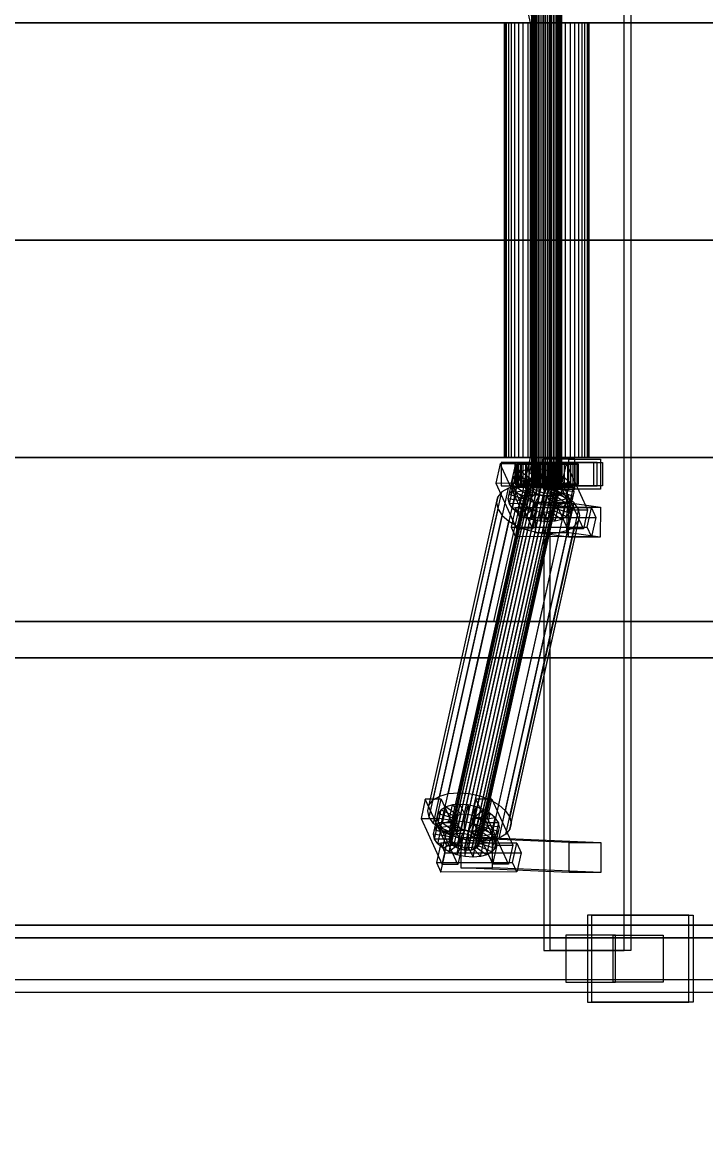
# Model space of a CAD drawing. Header units: millimetres. Extents: x -191664 to 191490, y -197311 to 10263.
# Drawn here: x 7135 to 7545, y -18531 to -17870 of the extents above; entities that cross this region are included whole.
import ezdxf

# ---------------------------------------------------------------- set-up
doc = ezdxf.new("R2010")
doc.units = ezdxf.units.MM
doc.layers.add('COTAS_INSTALACION_P', color=30, linetype='Continuous', lineweight=0)
doc.layers.add('superior_C01', color=7, linetype='Continuous', lineweight=0)
doc.dimstyles.new('PLANTA_100', dxfattribs={"dimtxt": 250, "dimasz": 150, "dimexe": 150, "dimexo": 80, "dimgap": 100, "dimtad": 1, "dimtih": 1, "dimtoh": 1, "dimdec": 1, "dimdsep": 46, "dimcen": 0.09, "dimclrd": 1, "dimclre": 1, "dimclrt": 1, "dimadec": 0, "dimazin": 0, "dimtfac": 1, "dimtdec": 4, "dimtofl": 0, "dimtmove": 0, "dimatfit": 3, "dimfxl": 1, "dimtolj": 1, "dimtzin": 0, "dimarcsym": 0})

# ---------------------------------------------------------------- blocks, each defined once
blk = doc.blocks.new('*D5')
at = {"layer": 'COTAS_INSTALACION_P', "color": 1, "lineweight": -2, "transparency": 16777216}
for p, q in [((-1000, -18080), (-1000, -25850)), ((60117.12, -18080), (60117.12, -25850)), ((-850, -25700), (59967.12, -25700))]:
    blk.add_line(p, q, dxfattribs=at)
at = {"layer": 'COTAS_INSTALACION_P', "color": 1, "transparency": 16777216}
for points in [[(-850, -25675), (-850, -25725), (-1000, -25700)], [(59967.12, -25675), (59967.12, -25725), (60117.12, -25700)]]:
    blk.add_solid(points, dxfattribs=at)
at = {"layer": 'Defpoints', "color": 0, "transparency": 16777216}
for p in [(-1000, -18000), (60117.12, -18000), (60117.12, -25700)]:
    blk.add_point(p, dxfattribs=at)

msp = doc.modelspace()

# ---------------------------------------------------------------- linework, layer by layer
at = {"layer": 'superior_C01', "color": 139, "true_color": 0x354b57}
for p, q in [((7447.62, -17575), (7447.62, -18425)), ((7451.46, -18425), (7451.46, -17575)), ((7495.74, -18425), (7495.74, -17575)), ((7499.58, -17575), (7499.58, -18425)), ((7421.4, -18133.86), (7418.84, -18145.33)), ((7430.87, -18133.85), (7421.4, -18133.86)), ((7434.02, -18161.39), (7421.4, -18133.86)), ((7431.61, -18133), (7422.14, -18133)), ((7422.14, -18133), (7422.14, -18147)), ((7437.51, -18133), (7422.14, -18133)), ((7428.32, -18145.32), (7430.87, -18133.85)), ((7430.87, -18133.85), (7443.49, -18161.38)), ((7431.61, -18147), (7431.61, -18133)), ((7431.61, -18133), (7446.98, -18133)), ((7479.5, -18133), (7434.02, -18133)), ((7434.02, -18133), (7434.02, -18147)), ((7437.22, -18133), (7434.02, -18133)), ((7437.22, -18147), (7437.22, -18133)), ((7437.22, -18133), (7482.7, -18133)), ((7437.51, -18147), (7437.51, -18133)), ((7437.51, -18133), (7446.98, -18133)), ((7446.98, -18133), (7446.98, -18147)), ((7466.23, -18131), (7447.29, -18131)), ((7447.29, -18131), (7447.29, -18149)), ((7462.53, -18131), (7447.29, -18131)), ((7451.72, -18133.82), (7449.16, -18145.29)), ((7461.19, -18133.81), (7451.72, -18133.82)), ((7464.34, -18161.35), (7451.72, -18133.82)), ((7461.93, -18133), (7452.45, -18133)), ((7452.45, -18133), (7452.45, -18147)), ((7467.82, -18133), (7452.45, -18133)), ((7458.63, -18145.28), (7461.19, -18133.81)), ((7461.19, -18133.81), (7473.81, -18161.34)), ((7461.93, -18147), (7461.93, -18133)), ((7461.93, -18133), (7477.29, -18133)), ((7462.53, -18149), (7462.53, -18131)), ((7462.53, -18131), (7481.47, -18131)), ((7466.23, -18149), (7466.23, -18131)), ((7466.23, -18131), (7481.47, -18131)), ((7467.82, -18147), (7467.82, -18133)), ((7467.82, -18133), (7477.29, -18133)), ((7477.29, -18133), (7477.29, -18147)), ((7479.5, -18147), (7479.5, -18133)), ((7479.5, -18133), (7482.7, -18133)), ((7481.47, -18131), (7481.47, -18149)), ((7482.7, -18133), (7482.7, -18147)), ((7418.84, -18145.33), (7428.32, -18145.32)), ((7418.84, -18145.33), (7431.46, -18172.86)), ((7422.14, -18147), (7431.61, -18147)), ((7422.14, -18147), (7437.51, -18147)), ((7440.94, -18172.85), (7428.32, -18145.32)), ((7446.98, -18147), (7431.61, -18147)), ((7434.02, -18147), (7479.5, -18147)), ((7434.02, -18147), (7437.22, -18147)), ((7482.7, -18147), (7437.22, -18147)), ((7446.98, -18147), (7437.51, -18147)), ((7449.16, -18145.29), (7458.63, -18145.28)), ((7449.16, -18145.29), (7461.78, -18172.82)), ((7452.45, -18147), (7461.93, -18147)), ((7452.45, -18147), (7467.82, -18147)), ((7471.25, -18172.81), (7458.63, -18145.28)), ((7477.29, -18147), (7461.93, -18147)), ((7477.29, -18147), (7467.82, -18147)), ((7482.7, -18147), (7479.5, -18147)), ((7447.29, -18149), (7466.23, -18149)), ((7462.53, -18149), (7447.29, -18149)), ((7481.47, -18149), (7462.53, -18149)), ((7481.47, -18149), (7466.23, -18149)), ((7430.65, -18160.25), (7428.1, -18171.72)), ((7476.13, -18160.19), (7430.65, -18160.25)), ((7433.28, -18165.98), (7430.65, -18160.25)), ((7431.46, -18172.86), (7434.02, -18161.39)), ((7434.02, -18161.39), (7443.49, -18161.38)), ((7443.49, -18161.38), (7440.94, -18172.85)), ((7442.77, -18156.96), (7442.5, -18174.94)), ((7461.72, -18156.96), (7442.77, -18156.96)), ((7462.65, -18159.83), (7442.77, -18156.96)), ((7461.45, -18174.94), (7461.72, -18156.96)), ((7461.72, -18156.96), (7481.6, -18159.83)), ((7461.78, -18172.82), (7464.34, -18161.35)), ((7462.39, -18177.81), (7462.65, -18159.83)), ((7462.65, -18159.83), (7481.6, -18159.83)), ((7464.34, -18161.35), (7473.81, -18161.34)), ((7473.81, -18161.34), (7471.25, -18172.81)), ((7473.57, -18171.66), (7476.13, -18160.19)), ((7476.13, -18160.19), (7478.76, -18165.93)), ((7481.6, -18159.83), (7481.33, -18177.81)), ((7430.72, -18177.45), (7433.28, -18165.98)), ((7433.28, -18165.98), (7478.76, -18165.93)), ((7478.76, -18165.93), (7476.2, -18177.39)), ((7428.1, -18171.72), (7473.57, -18171.66)), ((7428.1, -18171.72), (7430.72, -18177.45)), ((7440.94, -18172.85), (7431.46, -18172.86)), ((7442.5, -18174.94), (7461.45, -18174.94)), ((7462.39, -18177.81), (7442.5, -18174.94)), ((7481.33, -18177.81), (7461.45, -18174.94)), ((7471.25, -18172.81), (7461.78, -18172.82)), ((7476.2, -18177.39), (7473.57, -18171.66)), ((7476.2, -18177.39), (7430.72, -18177.45)), ((7481.33, -18177.81), (7462.39, -18177.81)), ((7376.64, -18334.55), (7374.08, -18346.02)), ((7386.11, -18334.54), (7376.64, -18334.55)), ((7389.26, -18362.08), (7376.64, -18334.55)), ((7383.55, -18346.01), (7386.11, -18334.54)), ((7386.11, -18334.54), (7398.73, -18362.07)), ((7406.95, -18334.51), (7404.39, -18345.98)), ((7416.42, -18334.5), (7406.95, -18334.51)), ((7419.57, -18362.04), (7406.95, -18334.51)), ((7413.87, -18345.97), (7416.42, -18334.5)), ((7416.42, -18334.5), (7429.04, -18362.03)), ((7374.08, -18346.02), (7383.55, -18346.01)), ((7374.08, -18346.02), (7386.7, -18373.55)), ((7396.17, -18373.54), (7383.55, -18346.01)), ((7404.39, -18345.98), (7413.87, -18345.97)), ((7404.39, -18345.98), (7417.01, -18373.51)), ((7426.49, -18373.5), (7413.87, -18345.97)), ((7397.91, -18357.65), (7397.83, -18375.64)), ((7416.86, -18357.65), (7397.91, -18357.65)), ((7462.79, -18360.51), (7397.91, -18357.65)), ((7416.78, -18375.64), (7416.86, -18357.65)), ((7416.86, -18357.65), (7481.73, -18360.51)), ((7385.89, -18360.94), (7383.33, -18372.41)), ((7431.36, -18360.88), (7385.89, -18360.94)), ((7388.52, -18366.68), (7385.89, -18360.94)), ((7385.96, -18378.14), (7388.52, -18366.68)), ((7386.7, -18373.55), (7389.26, -18362.08)), ((7388.52, -18366.68), (7433.99, -18366.62)), ((7389.26, -18362.08), (7398.73, -18362.07)), ((7398.73, -18362.07), (7396.17, -18373.54)), ((7417.01, -18373.51), (7419.57, -18362.04)), ((7419.57, -18362.04), (7429.04, -18362.03)), ((7429.04, -18362.03), (7426.49, -18373.5)), ((7428.8, -18372.35), (7431.36, -18360.88)), ((7431.36, -18360.88), (7433.99, -18366.62)), ((7433.99, -18366.62), (7431.43, -18378.09)), ((7462.71, -18378.51), (7462.79, -18360.51)), ((7462.79, -18360.51), (7481.73, -18360.51)), ((7481.73, -18360.51), (7481.65, -18378.51)), ((7383.33, -18372.41), (7428.8, -18372.35)), ((7383.33, -18372.41), (7385.96, -18378.14)), ((7396.17, -18373.54), (7386.7, -18373.55)), ((7426.49, -18373.5), (7417.01, -18373.51)), ((7431.43, -18378.09), (7428.8, -18372.35)), ((7431.43, -18378.09), (7385.96, -18378.14)), ((7397.83, -18375.64), (7416.78, -18375.64)), ((7462.71, -18378.51), (7397.83, -18375.64)), ((7481.65, -18378.51), (7416.78, -18375.64)), ((7481.65, -18378.51), (7462.71, -18378.51)), ((7534.4, -18404), (7473.77, -18404)), ((7473.77, -18404), (7473.77, -18456)), ((7476.33, -18404), (7473.77, -18404)), ((7476.33, -18456), (7476.33, -18404)), ((7476.33, -18404), (7536.96, -18404)), ((7534.4, -18456), (7534.4, -18404)), ((7534.4, -18404), (7536.96, -18404)), ((7536.96, -18404), (7536.96, -18456)), ((8017.26, -18410), (6880.43, -18410)), ((6893.23, -18410), (8030.06, -18410)), ((8108.51, -18410), (6971.68, -18410)), ((6987.68, -18410), (8124.51, -18410)), ((8015.65, -18417.5), (6971.67, -18417.5)), ((6987.69, -18417.5), (8031.67, -18417.5)), ((7489.09, -18416), (7460.67, -18416)), ((7460.67, -18416), (7460.67, -18444)), ((7490.51, -18416), (7460.67, -18416)), ((7489.09, -18444), (7489.09, -18416)), ((7489.09, -18416), (7518.93, -18416)), ((7490.51, -18444), (7490.51, -18416)), ((7490.51, -18416), (7518.93, -18416)), ((7518.93, -18416), (7518.93, -18444)), ((7447.62, -18425), (7495.74, -18425)), ((7447.62, -18425), (7451.46, -18425)), ((7499.58, -18425), (7451.46, -18425)), ((7499.58, -18425), (7495.74, -18425)), ((6971.67, -18442.5), (8015.65, -18442.5)), ((6987.69, -18442.5), (8031.67, -18442.5)), ((7460.67, -18444), (7489.09, -18444)), ((7460.67, -18444), (7490.51, -18444)), ((7518.93, -18444), (7489.09, -18444)), ((7518.93, -18444), (7490.51, -18444)), ((6880.43, -18450), (8017.26, -18450)), ((6893.23, -18450), (8030.06, -18450)), ((6971.68, -18450), (8108.51, -18450)), ((6987.68, -18450), (8124.51, -18450)), ((7473.77, -18456), (7534.4, -18456)), ((7473.77, -18456), (7476.33, -18456)), ((7536.96, -18456), (7476.33, -18456)), ((7536.96, -18456), (7534.4, -18456))]:
    msp.add_line(p, q, dxfattribs=at)
at = {"layer": 'superior_C01', "color": 139, "true_color": 0x345e4e}
for p, q in [((7417.43, -17771.7), (7439.35, -17870)), ((7441.26, -17870), (7419.34, -17771.7)), ((6510.4, -17870), (7439.35, -17870)), ((7441.26, -17870), (6512.32, -17870)), ((7439.35, -17870), (7439.35, -18000)), ((7439.35, -17870), (8368.3, -17870)), ((7441.26, -18000), (7441.26, -17870)), ((8370.21, -17870), (7441.26, -17870)), ((6510.4, -18000), (7439.35, -18000)), ((7441.26, -18000), (6512.32, -18000)), ((7439.35, -18000), (7439.35, -18130)), ((7439.35, -18000), (8368.3, -18000)), ((7441.26, -18130), (7441.26, -18000)), ((8370.21, -18000), (7441.26, -18000)), ((6510.4, -18130), (7439.35, -18130)), ((7441.26, -18130), (6512.32, -18130)), ((7439.35, -18130), (7417.43, -18228.3)), ((7419.34, -18228.3), (7441.26, -18130)), ((7439.35, -18130), (8368.3, -18130)), ((8370.21, -18130), (7441.26, -18130)), ((7417.43, -18228.3), (6488.48, -18228.3)), ((6490.39, -18228.3), (7419.34, -18228.3)), ((7417.43, -18228.3), (7419.34, -18228.3)), ((8346.37, -18228.3), (7417.43, -18228.3)), ((7419.34, -18228.3), (8348.28, -18228.3))]:
    msp.add_line(p, q, dxfattribs=at)
at = {"layer": 'superior_C01', "color": 9, "true_color": 0xbac6cb}
for p, q in [((7440.41, -18148), (7440.41, -17852)), ((7440.57, -18148), (7440.57, -17852)), ((7440.87, -18148), (7440.87, -17852)), ((7441.33, -18148), (7441.33, -17852)), ((7441.91, -18148), (7441.91, -17852)), ((7442.64, -18148), (7442.64, -17852)), ((7443.45, -18148), (7443.45, -17852)), ((7444.41, -18148), (7444.41, -17852)), ((7445.4, -18148), (7445.4, -17852)), ((7446.51, -18148), (7446.51, -17852)), ((7447.63, -18148), (7447.63, -17852)), ((7448.82, -18148), (7448.82, -17852)), ((7449.97, -18148), (7449.97, -17852)), ((7451.16, -18148), (7451.16, -17852)), ((7452.28, -18148), (7452.28, -17852)), ((7453.39, -18148), (7453.39, -17852)), ((7454.39, -18148), (7454.39, -17852)), ((7455.34, -18148), (7455.34, -17852)), ((7456.15, -18148), (7456.15, -17852)), ((7456.89, -18148), (7456.89, -17852)), ((7457.46, -18148), (7457.46, -17852)), ((7457.92, -17852), (7457.92, -18148)), ((7458.22, -18148), (7458.22, -17852)), ((7458.38, -18148), (7458.38, -17852)), ((7393.52, -18355.54), (7441.21, -18141.74)), ((7395.34, -18355.02), (7443.03, -18141.22)), ((7397.47, -18354.84), (7445.16, -18141.04)), ((7399.76, -18355.02), (7447.45, -18141.22)), ((7402.05, -18355.53), (7449.74, -18141.73)), ((7441.21, -18141.74), (7439.82, -18142.56)), ((7443.03, -18141.22), (7441.21, -18141.74)), ((7445.16, -18141.04), (7443.03, -18141.22)), ((7447.45, -18141.22), (7445.16, -18141.04)), ((7449.74, -18141.73), (7447.45, -18141.22)), ((7451.88, -18142.55), (7449.74, -18141.73)), ((7390.99, -18358.68), (7438.68, -18144.88)), ((7391.27, -18357.43), (7438.96, -18143.64)), ((7391.31, -18360.02), (7439, -18146.22)), ((7392.13, -18356.36), (7439.82, -18142.56)), ((7392.21, -18361.35), (7439.9, -18147.55)), ((7393.64, -18362.6), (7441.32, -18148.8)), ((7404.19, -18356.35), (7451.88, -18142.55)), ((7406.04, -18357.42), (7453.73, -18143.62)), ((7407.46, -18358.66), (7455.15, -18144.86)), ((7456.05, -18146.2), (7408.36, -18360)), ((7408.4, -18362.58), (7456.09, -18148.78)), ((7408.68, -18361.33), (7456.37, -18147.53)), ((7438.96, -18143.64), (7438.68, -18144.88)), ((7438.68, -18144.88), (7439, -18146.22)), ((7439.82, -18142.56), (7438.96, -18143.64)), ((7439, -18146.22), (7439.9, -18147.55)), ((7439.9, -18147.55), (7441.32, -18148.8)), ((7440.87, -18148), (7440.41, -18148)), ((7440.41, -18148), (7440.57, -18148)), ((7440.57, -18148), (7441.33, -18148)), ((7441.91, -18148), (7440.87, -18148)), ((7441.32, -18148.8), (7443.17, -18149.86)), ((7441.33, -18148), (7442.64, -18148)), ((7443.45, -18148), (7441.91, -18148)), ((7442.64, -18148), (7444.41, -18148)), ((7445.4, -18148), (7443.45, -18148)), ((7444.41, -18148), (7446.51, -18148)), ((7447.63, -18148), (7445.4, -18148)), ((7446.51, -18148), (7448.82, -18148)), ((7449.97, -18148), (7447.63, -18148)), ((7448.82, -18148), (7451.16, -18148)), ((7452.28, -18148), (7449.97, -18148)), ((7451.16, -18148), (7453.39, -18148)), ((7453.73, -18143.62), (7451.88, -18142.55)), ((7454.39, -18148), (7452.28, -18148)), ((7453.39, -18148), (7455.34, -18148)), ((7455.15, -18144.86), (7453.73, -18143.62)), ((7456.15, -18148), (7454.39, -18148)), ((7456.05, -18146.2), (7455.15, -18144.86)), ((7455.23, -18149.85), (7456.09, -18148.78)), ((7455.34, -18148), (7456.89, -18148)), ((7456.37, -18147.53), (7456.05, -18146.2)), ((7456.09, -18148.78), (7456.37, -18147.53)), ((7457.46, -18148), (7456.15, -18148)), ((7456.89, -18148), (7457.92, -18148)), ((7458.22, -18148), (7457.46, -18148)), ((7457.92, -18148), (7458.38, -18148)), ((7458.38, -18148), (7458.22, -18148)), ((7395.48, -18363.66), (7443.17, -18149.86)), ((7397.62, -18364.48), (7445.31, -18150.68)), ((7399.92, -18364.99), (7447.6, -18151.2)), ((7402.2, -18365.17), (7449.89, -18151.37)), ((7404.33, -18364.99), (7452.02, -18151.19)), ((7406.15, -18364.47), (7453.84, -18150.67)), ((7407.54, -18363.65), (7455.23, -18149.85)), ((7443.17, -18149.86), (7445.31, -18150.68)), ((7445.31, -18150.68), (7447.6, -18151.2)), ((7447.6, -18151.2), (7449.89, -18151.37)), ((7449.89, -18151.37), (7452.02, -18151.19)), ((7452.02, -18151.19), (7453.84, -18150.67)), ((7453.84, -18150.67), (7455.23, -18149.85)), ((7390.99, -18358.68), (7391.27, -18357.43)), ((7391.31, -18360.02), (7390.99, -18358.68)), ((7391.27, -18357.43), (7392.13, -18356.36)), ((7392.21, -18361.35), (7391.31, -18360.02)), ((7392.13, -18356.36), (7393.52, -18355.54)), ((7393.52, -18355.54), (7395.34, -18355.02)), ((7395.34, -18355.02), (7397.47, -18354.84)), ((7397.47, -18354.84), (7399.76, -18355.02)), ((7399.76, -18355.02), (7402.05, -18355.53)), ((7402.05, -18355.53), (7404.19, -18356.35)), ((7404.19, -18356.35), (7406.04, -18357.42)), ((7406.04, -18357.42), (7407.46, -18358.66)), ((7407.46, -18358.66), (7408.36, -18360)), ((7408.36, -18360), (7408.68, -18361.33)), ((7393.64, -18362.6), (7392.21, -18361.35)), ((7395.48, -18363.66), (7393.64, -18362.6)), ((7397.62, -18364.48), (7395.48, -18363.66)), ((7399.92, -18364.99), (7397.62, -18364.48)), ((7402.2, -18365.17), (7399.92, -18364.99)), ((7404.33, -18364.99), (7402.2, -18365.17)), ((7406.15, -18364.47), (7404.33, -18364.99)), ((7407.54, -18363.65), (7406.15, -18364.47)), ((7408.4, -18362.58), (7407.54, -18363.65)), ((7408.68, -18361.33), (7408.4, -18362.58))]:
    msp.add_line(p, q, dxfattribs=at)
at = {"layer": 'superior_C01', "color": 252, "true_color": 0x83939a}
for p, q in [((7424.49, -17870), (7424.05, -17870)), ((7424.05, -17870), (7425.33, -17870)), ((7424.05, -18130), (7424.05, -17870)), ((7426.63, -17870), (7424.49, -17870)), ((7424.49, -18130), (7424.49, -17870)), ((7425.33, -17870), (7428.26, -17870)), ((7425.33, -18130), (7425.33, -17870)), ((7430.32, -17870), (7426.63, -17870)), ((7426.63, -18130), (7426.63, -17870)), ((7428.26, -17870), (7432.62, -17870)), ((7428.26, -18130), (7428.26, -17870)), ((7435.31, -17870), (7430.32, -17870)), ((7430.32, -18130), (7430.32, -17870)), ((7432.62, -17870), (7438.13, -17870)), ((7432.62, -18130), (7432.62, -17870)), ((7441.26, -17870), (7435.31, -17870)), ((7435.31, -18130), (7435.31, -17870)), ((7438.13, -17870), (7444.41, -17870)), ((7438.13, -18130), (7438.13, -17870)), ((7447.77, -17870), (7441.26, -17870)), ((7441.26, -18130), (7441.26, -17870)), ((7444.41, -17870), (7451.02, -17870)), ((7444.41, -18130), (7444.41, -17870)), ((7454.38, -17870), (7447.77, -17870)), ((7447.77, -18130), (7447.77, -17870)), ((7451.02, -17870), (7457.53, -17870)), ((7451.02, -18130), (7451.02, -17870)), ((7460.66, -17870), (7454.38, -17870)), ((7454.38, -18130), (7454.38, -17870)), ((7457.53, -17870), (7463.48, -17870)), ((7457.53, -18130), (7457.53, -17870)), ((7466.17, -17870), (7460.66, -17870)), ((7460.66, -18130), (7460.66, -17870)), ((7463.48, -17870), (7468.47, -17870)), ((7463.48, -18130), (7463.48, -17870)), ((7470.53, -17870), (7466.17, -17870)), ((7466.17, -18130), (7466.17, -17870)), ((7468.47, -17870), (7472.16, -17870)), ((7468.47, -18130), (7468.47, -17870)), ((7473.46, -17870), (7470.53, -17870)), ((7470.53, -18130), (7470.53, -17870)), ((7472.16, -17870), (7474.3, -17870)), ((7472.16, -18130), (7472.16, -17870)), ((7474.74, -17870), (7473.46, -17870)), ((7473.46, -17870), (7473.46, -18130)), ((7474.3, -17870), (7474.74, -17870)), ((7474.3, -18130), (7474.3, -17870)), ((7474.74, -18130), (7474.74, -17870)), ((7425.33, -18130), (7424.05, -18130)), ((7424.05, -18130), (7424.49, -18130)), ((7424.49, -18130), (7426.63, -18130)), ((7428.26, -18130), (7425.33, -18130)), ((7426.63, -18130), (7430.32, -18130)), ((7432.62, -18130), (7428.26, -18130)), ((7430.32, -18130), (7435.31, -18130)), ((7438.13, -18130), (7432.62, -18130)), ((7435.31, -18130), (7441.26, -18130)), ((7444.41, -18130), (7438.13, -18130)), ((7441.26, -18130), (7447.77, -18130)), ((7451.02, -18130), (7444.41, -18130)), ((7447.77, -18130), (7454.38, -18130)), ((7457.53, -18130), (7451.02, -18130)), ((7454.38, -18130), (7460.66, -18130)), ((7463.48, -18130), (7457.53, -18130)), ((7460.66, -18130), (7466.17, -18130)), ((7468.47, -18130), (7463.48, -18130)), ((7466.17, -18130), (7470.53, -18130)), ((7472.16, -18130), (7468.47, -18130)), ((7470.53, -18130), (7473.46, -18130)), ((7474.3, -18130), (7472.16, -18130)), ((7473.46, -18130), (7474.74, -18130)), ((7474.74, -18130), (7474.3, -18130)), ((7385.31, -18332.66), (7426.42, -18148.35)), ((7390.45, -18331.2), (7431.56, -18146.89)), ((7396.45, -18330.69), (7437.56, -18146.38)), ((7402.9, -18331.18), (7444.01, -18146.87)), ((7409.37, -18332.63), (7450.48, -18148.32)), ((7426.42, -18148.35), (7422.5, -18150.67)), ((7431.56, -18146.89), (7426.42, -18148.35)), ((7437.56, -18146.38), (7431.56, -18146.89)), ((7444.01, -18146.87), (7437.56, -18146.38)), ((7450.48, -18148.32), (7444.01, -18146.87)), ((7456.53, -18150.63), (7450.48, -18148.32)), ((7378.95, -18338), (7420.06, -18153.69)), ((7381.39, -18334.98), (7422.5, -18150.67)), ((7415.42, -18334.94), (7456.53, -18150.63)), ((7420.06, -18153.69), (7419.27, -18157.21)), ((7422.5, -18150.67), (7420.06, -18153.69)), ((7420.63, -18337.95), (7461.74, -18153.64)), ((7461.74, -18153.64), (7456.53, -18150.63)), ((7465.75, -18157.15), (7461.74, -18153.64)), ((7378.15, -18341.52), (7419.27, -18157.21)), ((7379.06, -18345.29), (7420.17, -18160.98)), ((7419.27, -18157.21), (7420.17, -18160.98)), ((7420.17, -18160.98), (7422.72, -18164.75)), ((7424.64, -18341.46), (7465.75, -18157.15)), ((7468.3, -18160.92), (7427.19, -18345.23)), ((7468.3, -18160.92), (7465.75, -18157.15)), ((7469.21, -18164.69), (7468.3, -18160.92)), ((7381.61, -18349.06), (7422.72, -18164.75)), ((7385.63, -18352.57), (7426.74, -18168.26)), ((7422.72, -18164.75), (7426.74, -18168.26)), ((7426.74, -18168.26), (7431.94, -18171.28)), ((7427.3, -18352.52), (7468.41, -18168.21)), ((7428.1, -18349), (7469.21, -18164.69)), ((7465.97, -18171.23), (7468.41, -18168.21)), ((7468.41, -18168.21), (7469.21, -18164.69)), ((7390.83, -18355.58), (7431.94, -18171.28)), ((7396.88, -18357.89), (7437.99, -18173.58)), ((7403.35, -18359.34), (7444.46, -18175.03)), ((7415.8, -18359.33), (7456.92, -18175.02)), ((7420.94, -18357.86), (7462.05, -18173.55)), ((7424.86, -18355.54), (7465.97, -18171.23)), ((7431.94, -18171.28), (7437.99, -18173.58)), ((7437.99, -18173.58), (7444.46, -18175.03)), ((7444.46, -18175.03), (7450.91, -18175.52)), ((7450.91, -18175.52), (7456.92, -18175.02)), ((7456.92, -18175.02), (7462.05, -18173.55)), ((7462.05, -18173.55), (7465.97, -18171.23)), ((7409.8, -18359.83), (7450.91, -18175.52)), ((7381.39, -18334.98), (7385.31, -18332.66)), ((7385.31, -18332.66), (7390.45, -18331.2)), ((7390.45, -18331.2), (7396.45, -18330.69)), ((7396.45, -18330.69), (7402.9, -18331.18)), ((7402.9, -18331.18), (7409.37, -18332.63)), ((7409.37, -18332.63), (7415.42, -18334.94)), ((7378.15, -18341.52), (7378.95, -18338)), ((7378.95, -18338), (7381.39, -18334.98)), ((7415.42, -18334.94), (7420.63, -18337.95)), ((7420.63, -18337.95), (7424.64, -18341.46)), ((7379.06, -18345.29), (7378.15, -18341.52)), ((7381.61, -18349.06), (7379.06, -18345.29)), ((7424.64, -18341.46), (7427.19, -18345.23)), ((7427.19, -18345.23), (7428.1, -18349)), ((7385.63, -18352.57), (7381.61, -18349.06)), ((7390.83, -18355.58), (7385.63, -18352.57)), ((7427.3, -18352.52), (7424.86, -18355.54)), ((7428.1, -18349), (7427.3, -18352.52)), ((7396.88, -18357.89), (7390.83, -18355.58)), ((7403.35, -18359.34), (7396.88, -18357.89)), ((7409.8, -18359.83), (7403.35, -18359.34)), ((7415.8, -18359.33), (7409.8, -18359.83)), ((7420.94, -18357.86), (7415.8, -18359.33)), ((7424.86, -18355.54), (7420.94, -18357.86))]:
    msp.add_line(p, q, dxfattribs=at)
at = {"layer": 'superior_C01', "color": 155, "true_color": 0x617580}
for p, q in [((7430.77, -18134), (7430.43, -18134)), ((7430.43, -18134), (7440.41, -18134)), ((7430.43, -18146), (7430.43, -18134)), ((7430.43, -18134), (7431.4, -18134)), ((7432.37, -18134), (7430.77, -18134)), ((7430.77, -18134), (7440.57, -18134)), ((7430.77, -18146), (7430.77, -18134)), ((7431.4, -18134), (7440.87, -18134)), ((7431.4, -18146), (7431.4, -18134)), ((7431.4, -18134), (7433.58, -18134)), ((7435.13, -18134), (7432.37, -18134)), ((7432.37, -18134), (7441.33, -18134)), ((7432.37, -18146), (7432.37, -18134)), ((7433.58, -18134), (7441.91, -18134)), ((7433.58, -18146), (7433.58, -18134)), ((7433.58, -18134), (7436.85, -18134)), ((7438.86, -18134), (7435.13, -18134)), ((7435.13, -18134), (7442.64, -18134)), ((7435.13, -18146), (7435.13, -18134)), ((7436.85, -18134), (7443.45, -18134)), ((7436.85, -18146), (7436.85, -18134)), ((7436.85, -18134), (7440.97, -18134)), ((7443.31, -18134), (7438.86, -18134)), ((7438.86, -18134), (7444.41, -18134)), ((7438.86, -18146), (7438.86, -18134)), ((7440.41, -18134), (7440.57, -18134)), ((7440.41, -18134), (7440.41, -18146)), ((7440.87, -18134), (7440.41, -18134)), ((7440.57, -18134), (7441.33, -18134)), ((7440.57, -18134), (7440.57, -18146)), ((7440.87, -18134), (7440.87, -18146)), ((7441.91, -18134), (7440.87, -18134)), ((7440.97, -18134), (7445.4, -18134)), ((7440.97, -18146), (7440.97, -18134)), ((7440.97, -18134), (7445.66, -18134)), ((7441.33, -18134), (7442.64, -18134)), ((7441.33, -18134), (7441.33, -18146)), ((7441.91, -18134), (7441.91, -18146)), ((7443.45, -18134), (7441.91, -18134)), ((7442.64, -18134), (7444.41, -18134)), ((7442.64, -18134), (7442.64, -18146)), ((7448.18, -18134), (7443.31, -18134)), ((7443.31, -18134), (7446.51, -18134)), ((7443.31, -18146), (7443.31, -18134)), ((7443.45, -18134), (7443.45, -18146)), ((7445.4, -18134), (7443.45, -18134)), ((7444.41, -18134), (7446.51, -18134)), ((7444.41, -18134), (7444.41, -18146)), ((7445.4, -18134), (7445.4, -18146)), ((7447.63, -18134), (7445.4, -18134)), ((7445.66, -18134), (7447.63, -18134)), ((7445.66, -18146), (7445.66, -18134)), ((7445.66, -18134), (7450.61, -18134)), ((7446.51, -18134), (7448.82, -18134)), ((7446.51, -18134), (7446.51, -18146)), ((7447.63, -18134), (7447.63, -18146)), ((7449.97, -18134), (7447.63, -18134)), ((7453.13, -18134), (7448.18, -18134)), ((7448.18, -18134), (7448.82, -18134)), ((7448.18, -18146), (7448.18, -18134)), ((7448.82, -18134), (7451.16, -18134)), ((7448.82, -18134), (7448.82, -18146)), ((7450.61, -18134), (7449.97, -18134)), ((7449.97, -18134), (7449.97, -18146)), ((7452.28, -18134), (7449.97, -18134)), ((7450.61, -18146), (7450.61, -18134)), ((7450.61, -18134), (7455.48, -18134)), ((7453.13, -18134), (7451.16, -18134)), ((7451.16, -18134), (7453.39, -18134)), ((7451.16, -18134), (7451.16, -18146)), ((7455.48, -18134), (7452.28, -18134)), ((7452.28, -18134), (7452.28, -18146)), ((7454.39, -18134), (7452.28, -18134)), ((7457.82, -18134), (7453.13, -18134)), ((7453.13, -18146), (7453.13, -18134)), ((7457.82, -18134), (7453.39, -18134)), ((7453.39, -18134), (7455.34, -18134)), ((7453.39, -18134), (7453.39, -18146)), ((7459.93, -18134), (7454.39, -18134)), ((7454.39, -18134), (7454.39, -18146)), ((7456.15, -18134), (7454.39, -18134)), ((7461.94, -18134), (7455.34, -18134)), ((7455.34, -18134), (7456.89, -18134)), ((7455.34, -18134), (7455.34, -18146)), ((7455.48, -18146), (7455.48, -18134)), ((7455.48, -18134), (7459.93, -18134)), ((7463.66, -18134), (7456.15, -18134)), ((7456.15, -18134), (7456.15, -18146)), ((7457.46, -18134), (7456.15, -18134)), ((7465.21, -18134), (7456.89, -18134)), ((7456.89, -18134), (7457.92, -18134)), ((7456.89, -18134), (7456.89, -18146)), ((7466.42, -18134), (7457.46, -18134)), ((7457.46, -18134), (7457.46, -18146)), ((7458.22, -18134), (7457.46, -18134)), ((7461.94, -18134), (7457.82, -18134)), ((7457.82, -18146), (7457.82, -18134)), ((7457.92, -18134), (7467.4, -18134)), ((7457.92, -18146), (7457.92, -18134)), ((7457.92, -18134), (7458.38, -18134)), ((7468.03, -18134), (7458.22, -18134)), ((7458.22, -18134), (7458.22, -18146)), ((7458.38, -18134), (7458.22, -18134)), ((7468.36, -18134), (7458.38, -18134)), ((7458.38, -18134), (7458.38, -18146)), ((7459.93, -18146), (7459.93, -18134)), ((7459.93, -18134), (7463.66, -18134)), ((7465.21, -18134), (7461.94, -18134)), ((7461.94, -18146), (7461.94, -18134)), ((7463.66, -18146), (7463.66, -18134)), ((7463.66, -18134), (7466.42, -18134)), ((7467.4, -18134), (7465.21, -18134)), ((7465.21, -18146), (7465.21, -18134)), ((7466.42, -18146), (7466.42, -18134)), ((7466.42, -18134), (7468.03, -18134)), ((7467.4, -18134), (7467.4, -18146)), ((7468.36, -18134), (7467.4, -18134)), ((7468.03, -18146), (7468.03, -18134)), ((7468.03, -18134), (7468.36, -18134)), ((7468.36, -18146), (7468.36, -18134)), ((7428.71, -18149.99), (7430.9, -18140.16)), ((7430.9, -18140.16), (7429.07, -18142.42)), ((7433.83, -18138.42), (7430.9, -18140.16)), ((7430.9, -18140.16), (7439.46, -18144.2)), ((7431.64, -18148.25), (7433.83, -18138.42)), ((7437.68, -18137.32), (7433.83, -18138.42)), ((7433.83, -18138.42), (7440.85, -18143.38)), ((7435.48, -18147.15), (7437.68, -18137.32)), ((7442.16, -18136.95), (7437.68, -18137.32)), ((7437.68, -18137.32), (7442.67, -18142.86)), ((7439.97, -18146.78), (7442.16, -18136.95)), ((7446.99, -18137.31), (7442.16, -18136.95)), ((7442.16, -18136.95), (7444.79, -18142.68)), ((7444.8, -18147.14), (7446.99, -18137.31)), ((7451.83, -18138.4), (7446.99, -18137.31)), ((7446.99, -18137.31), (7447.08, -18142.86)), ((7451.83, -18138.4), (7449.37, -18143.37)), ((7449.64, -18148.23), (7451.83, -18138.4)), ((7456.36, -18140.12), (7451.52, -18144.19)), ((7456.36, -18140.12), (7451.83, -18138.4)), ((7454.16, -18149.95), (7456.36, -18140.12)), ((7460.25, -18142.38), (7456.36, -18140.12)), ((7426.29, -18154.88), (7428.48, -18145.05)), ((7426.88, -18152.25), (7429.07, -18142.42)), ((7426.97, -18157.7), (7429.16, -18147.87)), ((7429.07, -18142.42), (7428.48, -18145.05)), ((7428.48, -18145.05), (7438.31, -18146.52)), ((7428.48, -18145.05), (7429.16, -18147.87)), ((7428.71, -18149.99), (7431.64, -18148.25)), ((7429.07, -18142.42), (7438.59, -18145.27)), ((7429.16, -18147.87), (7438.63, -18147.86)), ((7429.16, -18147.87), (7431.07, -18150.69)), ((7440.41, -18146), (7430.43, -18146)), ((7430.43, -18146), (7430.77, -18146)), ((7431.4, -18146), (7430.43, -18146)), ((7440.57, -18146), (7430.77, -18146)), ((7430.77, -18146), (7432.37, -18146)), ((7440.87, -18146), (7431.4, -18146)), ((7433.58, -18146), (7431.4, -18146)), ((7431.64, -18148.25), (7435.48, -18147.15)), ((7438.65, -18153.21), (7431.64, -18148.25)), ((7441.33, -18146), (7432.37, -18146)), ((7432.37, -18146), (7435.13, -18146)), ((7441.91, -18146), (7433.58, -18146)), ((7436.85, -18146), (7433.58, -18146)), ((7442.64, -18146), (7435.13, -18146)), ((7435.13, -18146), (7438.86, -18146)), ((7435.48, -18147.15), (7439.97, -18146.78)), ((7440.47, -18152.69), (7435.48, -18147.15)), ((7438.31, -18146.52), (7436.12, -18156.35)), ((7438.59, -18145.27), (7436.4, -18155.1)), ((7438.63, -18147.86), (7436.44, -18157.69)), ((7443.45, -18146), (7436.85, -18146)), ((7440.97, -18146), (7436.85, -18146)), ((7439.46, -18144.2), (7437.27, -18154.03)), ((7438.31, -18146.52), (7438.59, -18145.27)), ((7438.63, -18147.86), (7438.31, -18146.52)), ((7438.59, -18145.27), (7439.46, -18144.2)), ((7439.54, -18149.19), (7438.63, -18147.86)), ((7440.85, -18143.38), (7438.65, -18153.21)), ((7444.41, -18146), (7438.86, -18146)), ((7438.86, -18146), (7443.31, -18146)), ((7439.46, -18144.2), (7440.85, -18143.38)), ((7442.6, -18152.51), (7439.97, -18146.78)), ((7439.97, -18146.78), (7444.8, -18147.14)), ((7440.57, -18146), (7440.41, -18146)), ((7440.41, -18146), (7440.87, -18146)), ((7442.67, -18142.86), (7440.47, -18152.69)), ((7441.33, -18146), (7440.57, -18146)), ((7440.85, -18143.38), (7442.67, -18142.86)), ((7440.87, -18146), (7441.91, -18146)), ((7445.4, -18146), (7440.97, -18146)), ((7445.66, -18146), (7440.97, -18146)), ((7442.64, -18146), (7441.33, -18146)), ((7441.91, -18146), (7443.45, -18146)), ((7444.79, -18142.68), (7442.6, -18152.51)), ((7444.41, -18146), (7442.64, -18146)), ((7442.67, -18142.86), (7444.79, -18142.68)), ((7446.51, -18146), (7443.31, -18146)), ((7443.31, -18146), (7448.18, -18146)), ((7443.45, -18146), (7445.4, -18146)), ((7446.51, -18146), (7444.41, -18146)), ((7444.79, -18142.68), (7447.08, -18142.86)), ((7444.89, -18152.69), (7444.8, -18147.14)), ((7444.8, -18147.14), (7449.64, -18148.23)), ((7447.08, -18142.86), (7444.89, -18152.69)), ((7445.4, -18146), (7447.63, -18146)), ((7447.63, -18146), (7445.66, -18146)), ((7450.61, -18146), (7445.66, -18146)), ((7448.82, -18146), (7446.51, -18146)), ((7447.08, -18142.86), (7449.37, -18143.37)), ((7449.37, -18143.37), (7447.18, -18153.2)), ((7447.18, -18153.2), (7449.64, -18148.23)), ((7447.63, -18146), (7449.97, -18146)), ((7448.82, -18146), (7448.18, -18146)), ((7448.18, -18146), (7453.13, -18146)), ((7451.16, -18146), (7448.82, -18146)), ((7451.52, -18144.19), (7449.32, -18154.02)), ((7449.37, -18143.37), (7451.52, -18144.19)), ((7449.64, -18148.23), (7454.16, -18149.95)), ((7449.97, -18146), (7450.61, -18146)), ((7449.97, -18146), (7452.28, -18146)), ((7455.48, -18146), (7450.61, -18146)), ((7453.39, -18146), (7451.16, -18146)), ((7451.16, -18146), (7453.13, -18146)), ((7453.36, -18145.26), (7451.17, -18155.08)), ((7451.52, -18144.19), (7453.36, -18145.26)), ((7452.28, -18146), (7455.48, -18146)), ((7452.28, -18146), (7454.39, -18146)), ((7454.78, -18146.5), (7452.59, -18156.33)), ((7453.13, -18146), (7457.82, -18146)), ((7460.25, -18142.38), (7453.36, -18145.26)), ((7453.36, -18145.26), (7454.78, -18146.5)), ((7455.34, -18146), (7453.39, -18146)), ((7453.39, -18146), (7457.82, -18146)), ((7453.49, -18157.66), (7455.69, -18147.83)), ((7454.39, -18146), (7459.93, -18146)), ((7454.39, -18146), (7456.15, -18146)), ((7463.25, -18145), (7454.78, -18146.5)), ((7454.78, -18146.5), (7455.69, -18147.83)), ((7456.89, -18146), (7455.34, -18146)), ((7455.34, -18146), (7461.94, -18146)), ((7459.93, -18146), (7455.48, -18146)), ((7455.69, -18147.83), (7465.16, -18147.82)), ((7455.69, -18147.83), (7456.01, -18149.17)), ((7456.15, -18146), (7463.66, -18146)), ((7456.15, -18146), (7457.46, -18146)), ((7457.92, -18146), (7456.89, -18146)), ((7456.89, -18146), (7465.21, -18146)), ((7457.46, -18146), (7466.42, -18146)), ((7457.46, -18146), (7458.22, -18146)), ((7457.82, -18146), (7461.94, -18146)), ((7467.4, -18146), (7457.92, -18146)), ((7458.38, -18146), (7457.92, -18146)), ((7458.06, -18152.21), (7460.25, -18142.38)), ((7458.22, -18146), (7468.03, -18146)), ((7458.22, -18146), (7458.38, -18146)), ((7458.38, -18146), (7468.36, -18146)), ((7463.66, -18146), (7459.93, -18146)), ((7463.25, -18145), (7460.25, -18142.38)), ((7461.06, -18154.83), (7463.25, -18145)), ((7461.94, -18146), (7465.21, -18146)), ((7465.16, -18147.82), (7462.97, -18157.65)), ((7465.16, -18147.82), (7463.25, -18145)), ((7466.42, -18146), (7463.66, -18146)), ((7465.84, -18150.64), (7465.16, -18147.82)), ((7465.21, -18146), (7467.4, -18146)), ((7468.03, -18146), (7466.42, -18146)), ((7467.4, -18146), (7468.36, -18146)), ((7468.36, -18146), (7468.03, -18146)), ((7426.29, -18154.88), (7426.88, -18152.25)), ((7436.12, -18156.35), (7426.29, -18154.88)), ((7426.97, -18157.7), (7426.29, -18154.88)), ((7426.88, -18152.25), (7428.71, -18149.99)), ((7436.4, -18155.1), (7426.88, -18152.25)), ((7437.27, -18154.03), (7428.71, -18149.99)), ((7428.87, -18160.52), (7431.07, -18150.69)), ((7431.07, -18150.69), (7439.54, -18149.19)), ((7431.07, -18150.69), (7434.07, -18153.31)), ((7431.88, -18163.14), (7434.07, -18153.31)), ((7434.07, -18153.31), (7440.96, -18150.44)), ((7434.07, -18153.31), (7437.96, -18155.57)), ((7436.4, -18155.1), (7436.12, -18156.35)), ((7437.27, -18154.03), (7436.4, -18155.1)), ((7438.65, -18153.21), (7437.27, -18154.03)), ((7439.54, -18149.19), (7437.34, -18159.02)), ((7437.96, -18155.57), (7442.8, -18151.5)), ((7440.47, -18152.69), (7438.65, -18153.21)), ((7440.96, -18150.44), (7438.77, -18160.27)), ((7440.96, -18150.44), (7439.54, -18149.19)), ((7442.6, -18152.51), (7440.47, -18152.69)), ((7442.8, -18151.5), (7440.61, -18161.33)), ((7442.8, -18151.5), (7440.96, -18150.44)), ((7442.49, -18157.29), (7444.95, -18152.32)), ((7444.89, -18152.69), (7442.6, -18152.51)), ((7444.95, -18152.32), (7442.75, -18162.15)), ((7444.95, -18152.32), (7442.8, -18151.5)), ((7447.18, -18153.2), (7444.89, -18152.69)), ((7447.24, -18152.83), (7444.95, -18152.32)), ((7447.24, -18152.83), (7445.05, -18162.66)), ((7449.32, -18154.02), (7447.18, -18153.2)), ((7447.33, -18158.38), (7447.24, -18152.83)), ((7449.53, -18153.01), (7447.24, -18152.83)), ((7449.53, -18153.01), (7447.33, -18162.84)), ((7449.32, -18154.02), (7454.16, -18149.95)), ((7451.17, -18155.08), (7449.32, -18154.02)), ((7451.65, -18152.83), (7449.46, -18162.66)), ((7451.65, -18152.83), (7449.53, -18153.01)), ((7452.16, -18158.74), (7449.53, -18153.01)), ((7451.17, -18155.08), (7458.06, -18152.21)), ((7452.59, -18156.33), (7451.17, -18155.08)), ((7453.47, -18152.31), (7451.28, -18162.14)), ((7453.47, -18152.31), (7451.65, -18152.83)), ((7456.64, -18158.37), (7451.65, -18152.83)), ((7452.59, -18156.33), (7461.06, -18154.83)), ((7454.86, -18151.49), (7452.67, -18161.32)), ((7454.86, -18151.49), (7453.47, -18152.31)), ((7460.49, -18157.27), (7453.47, -18152.31)), ((7455.73, -18150.42), (7453.53, -18160.25)), ((7456.01, -18149.17), (7453.82, -18159)), ((7454.16, -18149.95), (7458.06, -18152.21)), ((7455.73, -18150.42), (7454.86, -18151.49)), ((7463.42, -18155.54), (7454.86, -18151.49)), ((7456.01, -18149.17), (7455.73, -18150.42)), ((7465.25, -18153.27), (7455.73, -18150.42)), ((7465.84, -18150.64), (7456.01, -18149.17)), ((7458.06, -18152.21), (7461.06, -18154.83)), ((7461.06, -18154.83), (7462.97, -18157.65)), ((7463.05, -18163.1), (7465.25, -18153.27)), ((7463.42, -18155.54), (7465.25, -18153.27)), ((7463.65, -18160.47), (7465.84, -18150.64)), ((7465.25, -18153.27), (7465.84, -18150.64)), ((7436.44, -18157.69), (7426.97, -18157.7)), ((7428.87, -18160.52), (7426.97, -18157.7)), ((7437.34, -18159.02), (7428.87, -18160.52)), ((7431.88, -18163.14), (7428.87, -18160.52)), ((7438.77, -18160.27), (7431.88, -18163.14)), ((7435.77, -18165.4), (7437.96, -18155.57)), ((7440.61, -18161.33), (7435.77, -18165.4)), ((7436.12, -18156.35), (7436.44, -18157.69)), ((7436.44, -18157.69), (7437.34, -18159.02)), ((7437.34, -18159.02), (7438.77, -18160.27)), ((7437.96, -18155.57), (7442.49, -18157.29)), ((7438.77, -18160.27), (7440.61, -18161.33)), ((7440.29, -18167.12), (7442.49, -18157.29)), ((7440.61, -18161.33), (7442.75, -18162.15)), ((7442.49, -18157.29), (7447.33, -18158.38)), ((7445.13, -18168.21), (7447.33, -18158.38)), ((7447.33, -18158.38), (7452.16, -18158.74)), ((7449.96, -18168.57), (7452.16, -18158.74)), ((7451.28, -18162.14), (7452.67, -18161.32)), ((7452.16, -18158.74), (7456.64, -18158.37)), ((7453.49, -18157.66), (7452.59, -18156.33)), ((7452.67, -18161.32), (7453.53, -18160.25)), ((7452.67, -18161.32), (7461.23, -18165.37)), ((7462.97, -18157.65), (7453.49, -18157.66)), ((7453.82, -18159), (7453.49, -18157.66)), ((7453.53, -18160.25), (7453.82, -18159)), ((7453.53, -18160.25), (7463.05, -18163.1)), ((7453.82, -18159), (7463.65, -18160.47)), ((7454.45, -18168.2), (7456.64, -18158.37)), ((7456.64, -18158.37), (7460.49, -18157.27)), ((7458.29, -18167.1), (7460.49, -18157.27)), ((7460.49, -18157.27), (7463.42, -18155.54)), ((7461.23, -18165.37), (7463.42, -18155.54)), ((7462.97, -18157.65), (7463.65, -18160.47)), ((7463.65, -18160.47), (7463.05, -18163.1)), ((7435.77, -18165.4), (7431.88, -18163.14)), ((7440.29, -18167.12), (7435.77, -18165.4)), ((7442.75, -18162.15), (7440.29, -18167.12)), ((7445.13, -18168.21), (7440.29, -18167.12)), ((7442.75, -18162.15), (7445.05, -18162.66)), ((7445.05, -18162.66), (7445.13, -18168.21)), ((7445.05, -18162.66), (7447.33, -18162.84)), ((7449.96, -18168.57), (7445.13, -18168.21)), ((7447.33, -18162.84), (7449.46, -18162.66)), ((7447.33, -18162.84), (7449.96, -18168.57)), ((7449.46, -18162.66), (7451.28, -18162.14)), ((7449.46, -18162.66), (7454.45, -18168.2)), ((7454.45, -18168.2), (7449.96, -18168.57)), ((7451.28, -18162.14), (7458.29, -18167.1)), ((7458.29, -18167.1), (7454.45, -18168.2)), ((7461.23, -18165.37), (7458.29, -18167.1)), ((7463.05, -18163.1), (7461.23, -18165.37)), ((7389.07, -18339.11), (7386.13, -18340.85)), ((7386.88, -18348.94), (7389.07, -18339.11)), ((7392.91, -18338.02), (7389.07, -18339.11)), ((7389.07, -18339.11), (7396.08, -18344.07)), ((7390.72, -18347.85), (7392.91, -18338.02)), ((7397.4, -18337.64), (7392.91, -18338.02)), ((7392.91, -18338.02), (7397.9, -18343.55)), ((7395.21, -18347.47), (7397.4, -18337.64)), ((7402.23, -18338.01), (7397.4, -18337.64)), ((7397.4, -18337.64), (7400.03, -18343.38)), ((7400.04, -18347.84), (7402.23, -18338.01)), ((7407.07, -18339.09), (7402.23, -18338.01)), ((7402.23, -18338.01), (7402.32, -18343.55)), ((7407.07, -18339.09), (7404.61, -18344.06)), ((7404.88, -18348.92), (7407.07, -18339.09)), ((7411.59, -18340.82), (7407.07, -18339.09)), ((7381.52, -18355.57), (7383.71, -18345.74)), ((7382.12, -18352.94), (7384.31, -18343.11)), ((7384.31, -18343.11), (7383.71, -18345.74)), ((7383.71, -18345.74), (7393.55, -18347.21)), ((7383.71, -18345.74), (7384.39, -18348.56)), ((7383.94, -18350.68), (7386.13, -18340.85)), ((7386.13, -18340.85), (7384.31, -18343.11)), ((7384.31, -18343.11), (7393.83, -18345.97)), ((7386.13, -18340.85), (7394.69, -18344.9)), ((7393.83, -18345.97), (7391.63, -18355.8)), ((7394.69, -18344.9), (7392.5, -18354.72)), ((7393.55, -18347.21), (7393.83, -18345.97)), ((7393.83, -18345.97), (7394.69, -18344.9)), ((7396.08, -18344.07), (7393.89, -18353.9)), ((7394.69, -18344.9), (7396.08, -18344.07)), ((7397.9, -18343.55), (7395.71, -18353.38)), ((7396.08, -18344.07), (7397.9, -18343.55)), ((7400.03, -18343.38), (7397.84, -18353.21)), ((7397.9, -18343.55), (7400.03, -18343.38)), ((7400.03, -18343.38), (7402.32, -18343.55)), ((7402.32, -18343.55), (7400.12, -18353.38)), ((7402.32, -18343.55), (7404.61, -18344.06)), ((7404.61, -18344.06), (7402.42, -18353.89)), ((7406.75, -18344.88), (7404.56, -18354.71)), ((7404.61, -18344.06), (7406.75, -18344.88)), ((7408.6, -18345.95), (7406.4, -18355.78)), ((7411.59, -18340.82), (7406.75, -18344.88)), ((7406.75, -18344.88), (7408.6, -18345.95)), ((7415.48, -18343.07), (7408.6, -18345.95)), ((7408.6, -18345.95), (7410.02, -18347.19)), ((7409.4, -18350.65), (7411.59, -18340.82)), ((7418.49, -18345.7), (7410.02, -18347.19)), ((7415.48, -18343.07), (7411.59, -18340.82)), ((7413.29, -18352.9), (7415.48, -18343.07)), ((7418.49, -18345.7), (7415.48, -18343.07)), ((7416.3, -18355.53), (7418.49, -18345.7)), ((7420.39, -18348.52), (7418.49, -18345.7)), ((7381.52, -18355.57), (7382.12, -18352.94)), ((7382.12, -18352.94), (7383.94, -18350.68)), ((7391.63, -18355.8), (7382.12, -18352.94)), ((7382.2, -18358.39), (7384.39, -18348.56)), ((7383.94, -18350.68), (7386.88, -18348.94)), ((7392.5, -18354.72), (7383.94, -18350.68)), ((7384.11, -18361.21), (7386.3, -18351.38)), ((7384.39, -18348.56), (7393.87, -18348.55)), ((7384.39, -18348.56), (7386.3, -18351.38)), ((7386.3, -18351.38), (7394.77, -18349.88)), ((7386.3, -18351.38), (7389.3, -18354.01)), ((7386.88, -18348.94), (7390.72, -18347.85)), ((7393.89, -18353.9), (7386.88, -18348.94)), ((7389.3, -18354.01), (7396.19, -18351.13)), ((7390.72, -18347.85), (7395.21, -18347.47)), ((7395.71, -18353.38), (7390.72, -18347.85)), ((7393.55, -18347.21), (7391.35, -18357.04)), ((7393.87, -18348.55), (7391.68, -18358.38)), ((7394.77, -18349.88), (7392.58, -18359.71)), ((7393.2, -18356.26), (7398.04, -18352.2)), ((7393.87, -18348.55), (7393.55, -18347.21)), ((7394.77, -18349.88), (7393.87, -18348.55)), ((7395.71, -18353.38), (7393.89, -18353.9)), ((7396.19, -18351.13), (7394, -18360.96)), ((7396.19, -18351.13), (7394.77, -18349.88)), ((7397.84, -18353.21), (7395.21, -18347.47)), ((7395.21, -18347.47), (7400.04, -18347.84)), ((7397.84, -18353.21), (7395.71, -18353.38)), ((7398.04, -18352.2), (7395.85, -18362.03)), ((7398.04, -18352.2), (7396.19, -18351.13)), ((7397.72, -18357.99), (7400.18, -18353.01)), ((7400.12, -18353.38), (7397.84, -18353.21)), ((7400.18, -18353.01), (7397.99, -18362.84)), ((7400.18, -18353.01), (7398.04, -18352.2)), ((7400.12, -18353.38), (7400.04, -18347.84)), ((7400.04, -18347.84), (7404.88, -18348.92)), ((7402.42, -18353.89), (7400.12, -18353.38)), ((7402.47, -18353.53), (7400.18, -18353.01)), ((7402.47, -18353.53), (7400.28, -18363.36)), ((7402.42, -18353.89), (7404.88, -18348.92)), ((7402.56, -18359.07), (7402.47, -18353.53)), ((7404.76, -18353.7), (7402.47, -18353.53)), ((7404.76, -18353.7), (7402.57, -18363.53)), ((7404.56, -18354.71), (7409.4, -18350.65)), ((7406.89, -18353.52), (7404.69, -18363.35)), ((7406.89, -18353.52), (7404.76, -18353.7)), ((7407.39, -18359.44), (7404.76, -18353.7)), ((7404.88, -18348.92), (7409.4, -18350.65)), ((7406.4, -18355.78), (7413.29, -18352.9)), ((7408.71, -18353), (7406.51, -18362.83)), ((7408.71, -18353), (7406.89, -18353.52)), ((7411.88, -18359.06), (7406.89, -18353.52)), ((7410.02, -18347.19), (7407.82, -18357.02)), ((7410.1, -18352.18), (7407.9, -18362.01)), ((7410.1, -18352.18), (7408.71, -18353)), ((7415.72, -18357.96), (7408.71, -18353)), ((7408.73, -18358.36), (7410.92, -18348.53)), ((7410.96, -18351.11), (7408.77, -18360.94)), ((7411.24, -18349.86), (7409.05, -18359.69)), ((7409.4, -18350.65), (7413.29, -18352.9)), ((7410.02, -18347.19), (7410.92, -18348.53)), ((7410.96, -18351.11), (7410.1, -18352.18)), ((7418.65, -18356.23), (7410.1, -18352.18)), ((7410.92, -18348.53), (7420.39, -18348.52)), ((7410.92, -18348.53), (7411.24, -18349.86)), ((7411.24, -18349.86), (7410.96, -18351.11)), ((7420.48, -18353.97), (7410.96, -18351.11)), ((7421.07, -18351.34), (7411.24, -18349.86)), ((7413.29, -18352.9), (7416.3, -18355.53)), ((7420.39, -18348.52), (7418.2, -18358.34)), ((7418.88, -18361.17), (7421.07, -18351.34)), ((7421.07, -18351.34), (7420.39, -18348.52)), ((7420.48, -18353.97), (7421.07, -18351.34)), ((7391.35, -18357.04), (7381.52, -18355.57)), ((7382.2, -18358.39), (7381.52, -18355.57)), ((7391.68, -18358.38), (7382.2, -18358.39)), ((7384.11, -18361.21), (7382.2, -18358.39)), ((7392.58, -18359.71), (7384.11, -18361.21)), ((7387.11, -18363.84), (7389.3, -18354.01)), ((7389.3, -18354.01), (7393.2, -18356.26)), ((7391.01, -18366.09), (7393.2, -18356.26)), ((7391.63, -18355.8), (7391.35, -18357.04)), ((7391.35, -18357.04), (7391.68, -18358.38)), ((7392.5, -18354.72), (7391.63, -18355.8)), ((7391.68, -18358.38), (7392.58, -18359.71)), ((7393.89, -18353.9), (7392.5, -18354.72)), ((7392.58, -18359.71), (7394, -18360.96)), ((7393.2, -18356.26), (7397.72, -18357.99)), ((7395.53, -18367.82), (7397.72, -18357.99)), ((7397.72, -18357.99), (7402.56, -18359.07)), ((7400.37, -18368.9), (7402.56, -18359.07)), ((7404.56, -18354.71), (7402.42, -18353.89)), ((7402.56, -18359.07), (7407.39, -18359.44)), ((7406.4, -18355.78), (7404.56, -18354.71)), ((7405.2, -18369.27), (7407.39, -18359.44)), ((7407.82, -18357.02), (7406.4, -18355.78)), ((7407.39, -18359.44), (7411.88, -18359.06)), ((7407.82, -18357.02), (7416.3, -18355.53)), ((7408.73, -18358.36), (7407.82, -18357.02)), ((7418.2, -18358.34), (7408.73, -18358.36)), ((7409.05, -18359.69), (7408.73, -18358.36)), ((7408.77, -18360.94), (7409.05, -18359.69)), ((7409.05, -18359.69), (7418.88, -18361.17)), ((7409.69, -18368.89), (7411.88, -18359.06)), ((7411.88, -18359.06), (7415.72, -18357.96)), ((7413.53, -18367.79), (7415.72, -18357.96)), ((7415.72, -18357.96), (7418.65, -18356.23)), ((7416.3, -18355.53), (7418.2, -18358.34)), ((7416.46, -18366.06), (7418.65, -18356.23)), ((7418.2, -18358.34), (7418.88, -18361.17)), ((7418.29, -18363.8), (7420.48, -18353.97)), ((7418.65, -18356.23), (7420.48, -18353.97)), ((7387.11, -18363.84), (7384.11, -18361.21)), ((7394, -18360.96), (7387.11, -18363.84)), ((7391.01, -18366.09), (7387.11, -18363.84)), ((7395.85, -18362.03), (7391.01, -18366.09)), ((7395.53, -18367.82), (7391.01, -18366.09)), ((7394, -18360.96), (7395.85, -18362.03)), ((7397.99, -18362.84), (7395.53, -18367.82)), ((7395.85, -18362.03), (7397.99, -18362.84)), ((7397.99, -18362.84), (7400.28, -18363.36)), ((7400.28, -18363.36), (7400.37, -18368.9)), ((7400.28, -18363.36), (7402.57, -18363.53)), ((7402.57, -18363.53), (7404.69, -18363.35)), ((7402.57, -18363.53), (7405.2, -18369.27)), ((7404.69, -18363.35), (7406.51, -18362.83)), ((7404.69, -18363.35), (7409.69, -18368.89)), ((7406.51, -18362.83), (7407.9, -18362.01)), ((7406.51, -18362.83), (7413.53, -18367.79)), ((7407.9, -18362.01), (7408.77, -18360.94)), ((7407.9, -18362.01), (7416.46, -18366.06)), ((7408.77, -18360.94), (7418.29, -18363.8)), ((7416.46, -18366.06), (7413.53, -18367.79)), ((7418.29, -18363.8), (7416.46, -18366.06)), ((7418.88, -18361.17), (7418.29, -18363.8)), ((7400.37, -18368.9), (7395.53, -18367.82)), ((7405.2, -18369.27), (7400.37, -18368.9)), ((7409.69, -18368.89), (7405.2, -18369.27)), ((7413.53, -18367.79), (7409.69, -18368.89))]:
    msp.add_line(p, q, dxfattribs=at)
at = {"layer": 'superior_C01', "color": 251, "true_color": 0x586d65}
for p, q in [((11002.45, -18250), (2012.49, -18250)), ((2014.1, -18250), (11004.06, -18250))]:
    msp.add_line(p, q, dxfattribs=at)

# ---------------------------------------------------------------- dimensions: what is measured, and where the dimension line sits
at = {"layer": 'COTAS_INSTALACION_P'}
dim = msp.add_aligned_dim(p1=(-1000, -18000), p2=(60117.12, -18000), distance=-7700, text='<> P', dimstyle='PLANTA_100', dxfattribs=at)
dim.commit()
dim.dimension.update_dxf_attribs({"geometry": '*D5', "text_midpoint": (29558.56, -25700)})

doc.saveas('drawing.dxf')
